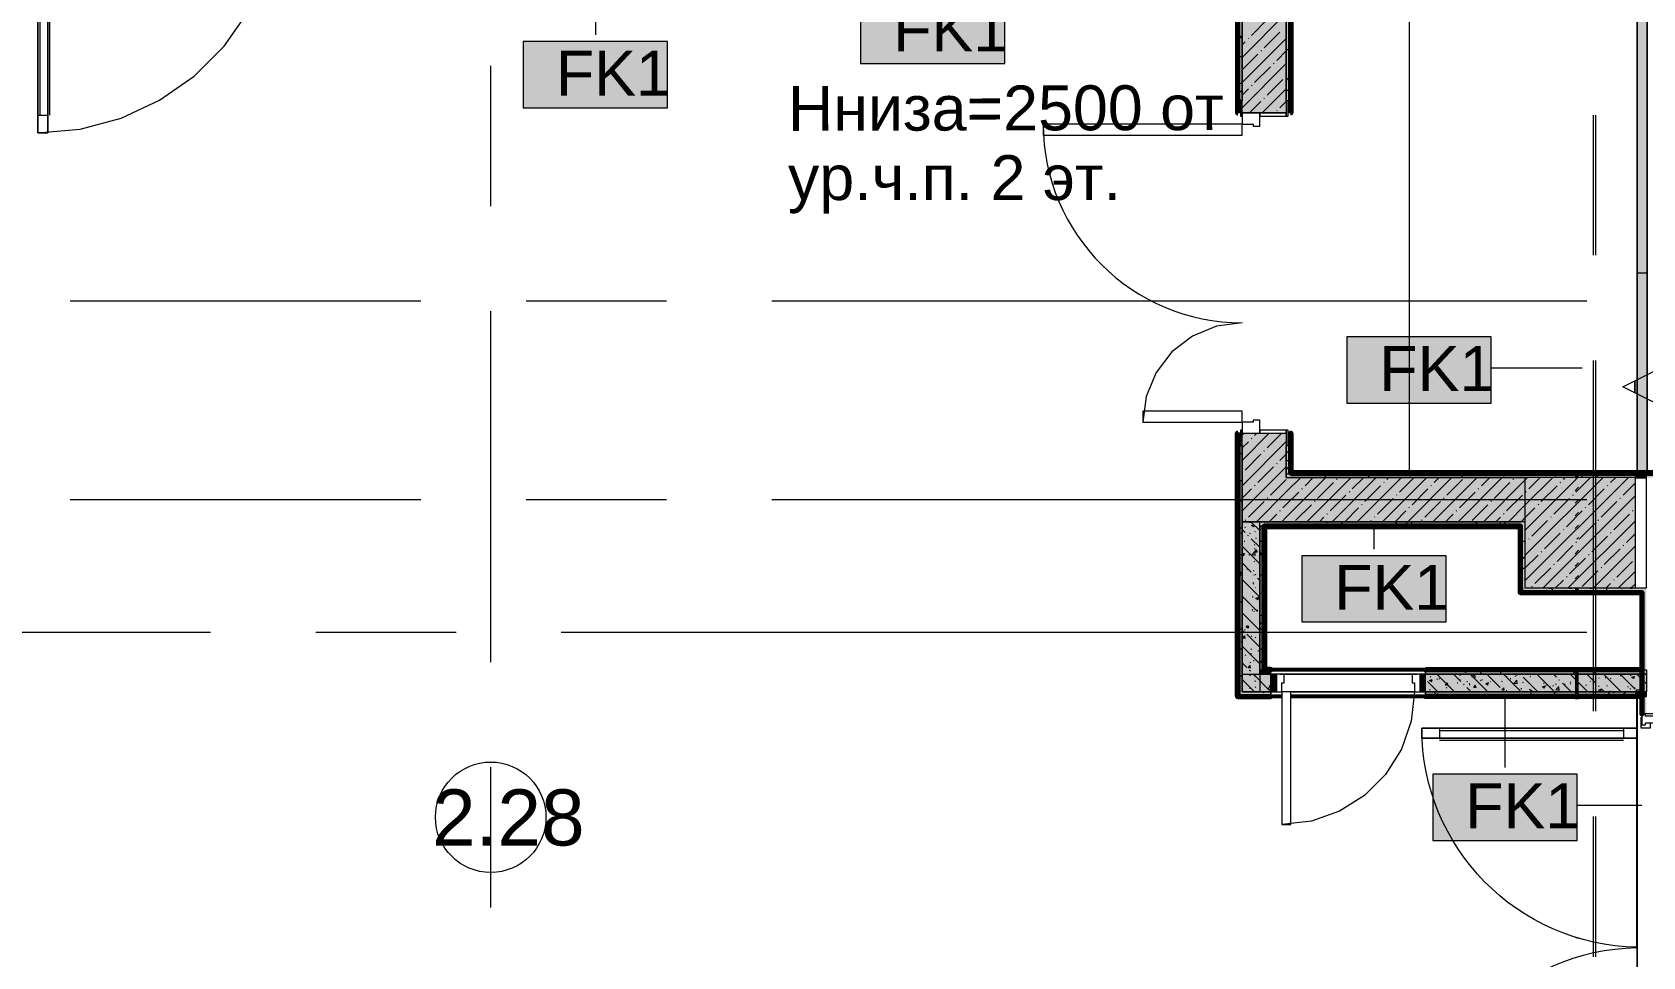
# Model space of a CAD drawing. Header units: millimetres. Extents: x -3817 to 677485, y -22715 to 103890.
# Drawn here: x 358527 to 365816, y 10950 to 15135 of the extents above; entities that cross this region are included whole.
import ezdxf

# ---------------------------------------------------------------- set-up
doc = ezdxf.new("R2010")
doc.units = ezdxf.units.MM
doc.layers.add('PDF _Геометрия', color=7, linetype='Continuous', true_color=0x1d1d1d)
doc.layers.add('PDF _Сплошная заливка', color=7, linetype='Continuous', true_color=0xffffff)
doc.layers.add('PDF _Текст', color=7, linetype='Continuous')
doc.styles.add('PDF GOST-Common', font='arial.ttf')

msp = doc.modelspace()

# ---------------------------------------------------------------- hatches: boundary and pattern name
at = {"layer": 'PDF _Сплошная заливка', "transparency": 33554559}
h = msp.add_hatch(color=256, dxfattribs=at)
h.paths.add_polyline_path([(363982.9, 12149), (364002.9, 12149), (364002.9, 13264), (363994.9, 13264), (363994.9, 13319), (363982.9, 13319), (363982.9, 12575.9)], flags=0)
h.paths.add_polyline_path([(363994.9, 14769), (363994.9, 14824), (364002.9, 14824), (364002.9, 17119), (363982.9, 17119), (363982.9, 14769)], flags=0)
h = msp.add_hatch(color=256, dxfattribs=at)
h.paths.add_polyline_path([(364202.9, 12919), (364202.9, 13319), (364002.9, 13319), (364002.9, 12919)], flags=0)
h.paths.add_polyline_path([(364202.9, 14769), (364202.9, 16919), (364002.9, 16919), (364002.9, 14769), (364082.9, 14769)], flags=0)
h = msp.add_hatch(color=256, dxfattribs=at)
h.paths.add_polyline_path([(364222.9, 13119), (364222.9, 13319), (364210.9, 13319), (364209, 13264), (364202.9, 13264), (364202.9, 13119)], flags=0)
h.paths.add_polyline_path([(364222.9, 14769), (364222.9, 16919), (364202.9, 16919), (364202.9, 14824), (364210.9, 14824), (364210.9, 14769)], flags=0)
h = msp.add_hatch(color=256, dxfattribs=at)
h.paths.add_polyline_path([(365782.9, 13119), (365782.9, 13139), (364222.9, 13139), (364222.9, 13119), (365282.9, 13119)], flags=0)
h.paths.add_polyline_path([(365832.9, 13119), (366052.9, 13119), (366052.9, 13139), (365832.9, 13139), (365832.9, 13133.3)], flags=0)
for points in [[(365282.9, 12919), (365282.9, 13119), (364202.9, 13119), (364202.9, 12919), (365262.9, 12919)], [(365509.8, 12619), (365525.5, 12619), (365525.5, 13119), (365509.8, 13119), (365509.8, 12800.4)], [(364002.9, 12149), (364082.9, 12149), (364082.9, 12919), (364002.9, 12919), (364002.9, 12575.9)], [(365050.6, 12899), (365262.9, 12899), (365262.9, 12919), (364082.9, 12919), (364082.9, 12899)], [(365282.9, 12619), (365282.9, 12919), (365262.9, 12919), (365262.9, 12619), (365272.9, 12619)], [(365832.9, 12599), (365832.9, 12619), (365272.9, 12619), (365272.9, 12599), (365812.9, 12599)], [(365509.8, 12149), (365525.5, 12149), (365525.5, 12229), (365509.8, 12229), (365509.8, 12206.9)], [(365509.8, 12129), (365525.5, 12129), (365525.5, 12149), (365509.8, 12149), (365509.8, 12143.5)]]:
    msp.add_hatch(color=256, dxfattribs=at).paths.add_polyline_path(points)
h = msp.add_hatch(color=256, dxfattribs=at)
h.paths.add_polyline_path([(365812.9, 9839), (365832.9, 9839), (365832.9, 9919), (365812.9, 9919), (365812.9, 9840)], flags=0)
h.paths.add_polyline_path([(365812.9, 12049), (365832.9, 12049), (365832.9, 12128), (365812.9, 12128), (365812.9, 12105.1)], flags=0)
h.paths.add_polyline_path([(365832.9, 12149), (365832.9, 12599), (365812.9, 12599), (365812.9, 12149)], flags=0)
h = msp.add_hatch(color=256, dxfattribs=at)
h.paths.add_polyline_path([(365050.6, 12149), (365832.9, 12149), (365832.9, 12229), (364832.9, 12229), (364832.9, 12149)], flags=0)
h.paths.add_polyline_path([(364002.9, 12149), (364132.9, 12149), (364132.9, 12229), (364002.9, 12229)], flags=0)
h = msp.add_hatch(color=256, dxfattribs=at)
h.paths.add_polyline_path([(365050.6, 12129), (365782.9, 12129), (365782.9, 12149), (364832.9, 12149), (364832.9, 12129)], flags=0)
h.paths.add_polyline_path([(364132.9, 12129), (364132.9, 12149), (363982.9, 12149), (363982.9, 12129)], flags=0)

# ---------------------------------------------------------------- linework, layer by layer
at = {"layer": 'PDF _Геометрия', "color": 7, "lineweight": 9}
for points in [[(366025.5, 1639), (366025.5, 13378.9), (365725.5, 13528.9), (366325.5, 13828.9), (366025.5, 13978.9), (366025.5, 25718.7)], [(364222.9, 16919), (364202.9, 16919), (364202.9, 14824), (364202.9, 16919)], [(361076.5, 15678.5), (361076.5, 15122.7)], [(364760.9, 13139.5), (364760.9, 15550.6)], [(365835.4, 14044), (365835.4, 15498), (365835.4, 14044), (365790.4, 14044), (365790.4, 15498), (365790.4, 14044)], [(365835.4, 13140), (365835.4, 15498), (365835.4, 13140), (365790.4, 13140), (365790.4, 15498), (365790.4, 13140)], [(365542.4, 13613.6), (365129.9, 13613.6)], [(364202.9, 13119), (364202.9, 13264), (364202.9, 13119), (364222.9, 13119)], [(365782.9, 13119), (365282.9, 13119), (365282.9, 12619), (365782.9, 12619), (365782.9, 13119)], [(365525.5, 13119), (365509.8, 13119)], [(364082.9, 12899), (364082.9, 12919)], [(365282.9, 12919), (365262.9, 12919), (364202.9, 12919), (365262.9, 12919)], [(364599.1, 12898.5), (364599.1, 12795.2)], [(365509.8, 12619), (365525.5, 12619)], [(365811.9, 12599), (365272.9, 12599)], [(363982.9, 12129), (364132.9, 12129)], [(364832.9, 12129), (365782.9, 12129)], [(365191.8, 12128.5), (365191.8, 11806.1)], [(365509.8, 12129), (365525.5, 12129)], [(365790.4, 12128), (365790.4, 9840)], [(365812.4, 11634.1), (365518.4, 11634.1)]]:
    msp.add_lwpolyline(points, dxfattribs=at)
at = {"layer": 'PDF _Геометрия', "color": 231, "lineweight": 70, "true_color": 0xff80c0}
for points in [[(363982.9, 14769), (363982.9, 17139), (363981.9, 17139), (363981.9, 14769)], [(364222.9, 14769), (364222.9, 16899), (364223.9, 16899), (364223.9, 14769)], [(363982.9, 13319), (363982.9, 12129), (363981.9, 12129), (363981.9, 13319)], [(364832.9, 12250), (365812.9, 12250), (365812.9, 12249), (364832.9, 12249)]]:
    msp.add_lwpolyline(points, close=True, dxfattribs=at)
at = {"layer": 'PDF _Геометрия', "color": 9, "lineweight": 9, "true_color": 0xc0c0c0}
for points in [[(363994.9, 14769), (363982.9, 14769), (363982.9, 17119), (363982.9, 17139), (365562.9, 17139)], [(365562.9, 16919), (365562.9, 16899), (364202.9, 16899), (364202.9, 16919), (365562.9, 16919), (364222.9, 16919), (364222.9, 14769), (364210.9, 14769)], [(364002.9, 14769), (364202.9, 14769)], [(363994.9, 13319), (363982.9, 13319), (363982.9, 12149), (363982.9, 12129)], [(364002.9, 13319), (364202.9, 13319)], [(364210.9, 13319), (364222.9, 13319), (364222.9, 13139), (366052.9, 13139), (366072.9, 13139)], [(365509.8, 13139), (365525.5, 13139)], [(365792.9, 13139), (365812.9, 13139)], [(365782.9, 13119), (365282.9, 13119), (365282.9, 12919), (365282.9, 12619), (365832.9, 12619), (365832.9, 13119)], [(365525.5, 13119), (365509.8, 13119)], [(365272.9, 12599), (365272.9, 12619), (365262.9, 12619), (365262.9, 12899), (364082.9, 12899), (364082.9, 12149), (364002.9, 12149), (364002.9, 12229), (364082.9, 12229), (364082.9, 12898), (364102.9, 12898), (364102.9, 12229), (364082.9, 12229), (364082.9, 12249), (364132.9, 12249), (364832.9, 12249), (365832.9, 12249), (365832.9, 12229), (365832.9, 12149), (365811.9, 12149)], [(365509.8, 12619), (365525.5, 12619)], [(365509.8, 12599), (365525.5, 12599)], [(365812.9, 12599), (365812.9, 12149)], [(364132.9, 12149), (364132.9, 12229), (364132.9, 12249)], [(364832.9, 12229), (364832.9, 12249), (364832.9, 12229)], [(365509.8, 12249), (365525.5, 12249)], [(364832.9, 12149), (364832.9, 12229)], [(364132.9, 12149), (364132.9, 12129), (364132.9, 12149)], [(364832.9, 12129), (364832.9, 12149), (364832.9, 12129)], [(365787.4, 12149), (365787.4, 12158), (365807.4, 12158), (365807.4, 12149)], [(366052.9, 12049), (366032.9, 12049), (365832.9, 12049), (365812.9, 12049), (365812.9, 12128)]]:
    msp.add_lwpolyline(points, dxfattribs=at)
at = {"layer": 'PDF _Геометрия', "color": 7, "lineweight": 9}
for points in [[(364002.9, 16919), (364002.9, 14824)], [(362929.5, 15292.6), (362276.3, 15292.6), (362276.3, 14992.6), (362929.5, 14992.6)], [(361403.1, 15092.6), (360749.9, 15092.6), (360749.9, 14792.6), (361403.1, 14792.6)], [(365129.9, 13755.5), (364476.8, 13755.5), (364476.8, 13455.5), (365129.9, 13455.5)], [(365780.4, 13556.3), (365780.4, 13501.4)], [(364002.9, 13264), (364002.9, 12919)], [(365282.9, 13119), (364222.9, 13119)], [(364925.6, 12765.1), (364272.5, 12765.1), (364272.5, 12465.1), (364925.6, 12465.1)], [(364132.9, 12229), (364082.9, 12229)], [(365832.9, 12229), (364832.9, 12229)], [(365525.5, 12229), (365509.8, 12229)], [(364002.9, 12149), (364132.9, 12149)], [(364832.9, 12149), (365811.9, 12149)], [(365509.8, 12149), (365525.5, 12149)], [(365789.4, 12128), (365790.4, 9840)], [(365518.4, 11776), (364865.3, 11776), (364865.3, 11476), (365518.4, 11476)]]:
    msp.add_lwpolyline(points, close=True, dxfattribs=at)
at = {"layer": 'PDF _Геометрия', "color": 253, "lineweight": 9, "true_color": 0xaaaaaa}
for points in [[(358598.1, 15679), (358598.1, 14679), (358553.1, 14679), (358553.1, 15679), (358553.1, 14679), (358598.1, 14679)], [(365789.5, 11939), (364816.4, 11939), (364816.4, 11984), (365789.5, 11984), (364816.4, 11984), (364816.4, 11939)], [(365509.8, 11984), (365525.5, 11984)], [(365525.5, 11939), (365509.8, 11939)]]:
    msp.add_lwpolyline(points, close=True, dxfattribs=at)
for points in [[(358553.1, 15679), (358553.1, 14679), (358744.1, 14695.7), (358929.4, 14745.3), (359103.1, 14826.4), (359260.2, 14936.4), (359395.8, 15071.9), (359505.8, 15229), (359586.8, 15402.8), (359636.4, 15588), (359644.4, 15679)], [(358563.1, 14759), (358563.1, 15679)], [(358607.1, 14759), (358607.1, 15679)], [(360602.9, 14347.4), (360602.9, 14982.4)], [(358553.1, 14759), (358598.1, 14759)], [(365592.9, 14124.7), (365592.9, 14759.7)], [(365602.9, 14124.7), (365602.9, 14759.7)], [(358699.1, 13919), (360286.6, 13919)], [(360602.9, 12283.7), (360602.9, 13871.2)], [(360762.9, 13919), (361397.9, 13919)], [(361874.1, 13919), (363062.9, 13919), (365562.9, 13919)], [(365592.9, 12061), (365592.9, 13648.5)], [(365602.9, 12061), (365602.9, 13648.5)], [(358699.1, 13019), (360286.6, 13019)], [(360762.9, 13019), (361397.9, 13019)], [(361874.1, 13019), (363062.9, 13019), (365562.9, 13019)], [(357746.6, 12419), (359334.1, 12419)], [(359810.4, 12419), (360445.4, 12419)], [(360921.6, 12419), (363062.9, 12419), (365562.9, 12419)], [(364172.9, 12229), (364792.9, 12229), (364172.9, 12229)], [(364222.9, 12149), (364782.9, 12149), (364767.8, 12015.5), (364723.5, 11888.7), (364652, 11774.9), (364557, 11679.9), (364443.2, 11608.4), (364316.4, 11564), (364182.9, 11549)], [(364782.9, 12149), (364182.9, 12149)], [(364896.4, 11984), (364896.4, 11939)], [(364896.4, 11974), (365728.9, 11974)], [(365509.8, 11984), (365525.5, 11984)], [(365509.8, 11974), (365525.5, 11974)], [(365728.9, 11984), (365728.9, 11939)], [(364896.4, 11930), (365728.9, 11930)], [(365509.8, 11930), (365525.5, 11930)], [(360602.9, 11172.4), (360602.9, 11807.4)], [(365592.9, 10949.7), (365592.9, 11584.7)], [(365602.9, 10949.7), (365602.9, 11584.7)], [(365509.8, 11037.9), (365525.5, 11033.6)]]:
    msp.add_lwpolyline(points, dxfattribs=at)
at = {"layer": 'PDF _Геометрия', "lineweight": 9}
for points in [[(364002.9, 15020.8), (364202.9, 15220.8)], [(364045.3, 15120.2), (364116.5, 15191.5)], [(364002.9, 14906.8), (364202.9, 15106.8)], [(364002.9, 15077.8), (364016.8, 15091.7)], [(364031, 15105.9), (364033.4, 15108.3)], [(364102.3, 15063.2), (364173.6, 15134.5)], [(364002.9, 14963.8), (364073.8, 15034.7)], [(364088, 15048.9), (364090.4, 15051.3)], [(364159.3, 15006.2), (364202.9, 15049.7)], [(364002.9, 14792.7), (364202.9, 14992.7)], [(364059.5, 14906.4), (364130.8, 14977.6)], [(364145.1, 14991.9), (364147.4, 14994.3)], [(364002.9, 14849.7), (364031, 14877.9)], [(364045.3, 14892.1), (364047.6, 14894.5)], [(364093.2, 14769), (364202.9, 14878.7)], [(364116.5, 14849.3), (364187.8, 14920.6)], [(364202.1, 14934.9), (364202.9, 14935.7)], [(364036.2, 14769), (364088, 14820.8)], [(364102.3, 14835.1), (364104.7, 14837.5)], [(364173.6, 14792.3), (364202.9, 14821.6)], [(364159.3, 14778.1), (364161.7, 14780.4)], [(364002.9, 13310.1), (364011.8, 13319)], [(364002.9, 13196), (364125.9, 13319)], [(364002.9, 13082), (364202.9, 13282)], [(364002.9, 13253), (364031, 13281.2)], [(364045.3, 13295.4), (364047.6, 13297.8)], [(364059.5, 13309.7), (364068.9, 13319)], [(364116.5, 13252.6), (364182.9, 13319)], [(364016.8, 13152.9), (364088, 13224.1)], [(364102.3, 13238.4), (364104.7, 13240.8)], [(364173.6, 13195.6), (364202.9, 13224.9)], [(364002.9, 12967.9), (364202.9, 13167.9)], [(364002.9, 13139), (364004.9, 13141)], [(364073.8, 13095.8), (364145.1, 13167.1)], [(364159.3, 13181.4), (364161.7, 13183.7)], [(364002.9, 13024.9), (364045.3, 13067.3)], [(364059.5, 13081.6), (364061.9, 13083.9)], [(364068, 12919), (364202.9, 13053.9), (364268, 13119)], [(364130.8, 13038.8), (364202.1, 13110.1)], [(364182.1, 12919), (364202.9, 12939.8), (364382.1, 13119)], [(364187.8, 12981.8), (364202.9, 12996.8), (364259.1, 13053.1)], [(364273.4, 13067.3), (364275.7, 13069.7)], [(364287.6, 13081.6), (364325, 13119)], [(364296.1, 12919), (364496.1, 13119)], [(364344.6, 13024.5), (364415.9, 13095.8)], [(364410.2, 12919), (364610.2, 13119)], [(364430.2, 13110.1), (364432.6, 13112.5)], [(364487.2, 13053.1), (364489.6, 13055.4)], [(364501.5, 13067.3), (364553.1, 13119)], [(364524.2, 12919), (364724.2, 13119)], [(364558.5, 13010.3), (364629.8, 13081.6)], [(364638.3, 12919), (364838.3, 13119)], [(364644, 13095.8), (364646.4, 13098.2)], [(364658.3, 13110.1), (364667.2, 13119)], [(364715.3, 13053.1), (364781.2, 13119)], [(364752.3, 12919), (364952.3, 13119)], [(364772.3, 12996), (364843.6, 13067.3)], [(364857.9, 13081.6), (364860.2, 13083.9)], [(364866.4, 12919), (365066.4, 13119)], [(364872.1, 13095.8), (364895.3, 13119)], [(364929.1, 13038.8), (365000.4, 13110.1)], [(364980.4, 12919), (365180.4, 13119)], [(364986.2, 12981.8), (365057.5, 13053.1)], [(365071.7, 13067.3), (365074.1, 13069.7)], [(365086, 13081.6), (365123.4, 13119)], [(365094.5, 12919), (365282.9, 13107.4), (365294.5, 13119)], [(365143, 13024.5), (365214.3, 13095.8)], [(365208.5, 12919), (365282.9, 12993.4), (365408.5, 13119)], [(365228.5, 13110.1), (365230.9, 13112.5)], [(365282.9, 12879.3), (365522.6, 13119)], [(365282.9, 12765.3), (365636.6, 13119)], [(365282.9, 12651.2), (365750.7, 13119)], [(365285.5, 13053.1), (365287.9, 13055.4)], [(365299.8, 13067.3), (365351.5, 13119)], [(365356.8, 13010.3), (365428.1, 13081.6)], [(365442.4, 13095.8), (365444.7, 13098.2)], [(365456.6, 13110.1), (365465.5, 13119)], [(365509.8, 13116.3), (365512.6, 13119)], [(365509.8, 13059.3), (365525.5, 13075)], [(365513.6, 13053.1), (365579.6, 13119)], [(365570.7, 12996), (365642, 13067.3)], [(365656.2, 13081.6), (365658.6, 13083.9)], [(365670.5, 13095.8), (365693.6, 13119)], [(365727.5, 13038.8), (365782.9, 13094.2)], [(364031, 12939), (364102.3, 13010.3)], [(364116.5, 13024.5), (364118.9, 13026.9)], [(364244.8, 12924.8), (364316.1, 12996)], [(364330.4, 13010.3), (364332.8, 13012.7)], [(364401.7, 12967.5), (364472.9, 13038.8)], [(364467.2, 12919), (364530, 12981.8)], [(364544.2, 12996), (364546.6, 12998.4)], [(364615.5, 12953.3), (364686.8, 13024.5)], [(364701, 13038.8), (364703.4, 13041.2)], [(364758.1, 12981.8), (364760.4, 12984.2)], [(364829.4, 12939), (364900.6, 13010.3)], [(364914.9, 13024.5), (364917.3, 13026.9)], [(365043.2, 12924.8), (365114.5, 12996)], [(365128.7, 13010.3), (365131.1, 13012.7)], [(365200, 12967.5), (365271.3, 13038.8)], [(365265.5, 12919), (365282.9, 12936.4), (365328.3, 12981.8)], [(365342.6, 12996), (365344.9, 12998.4)], [(365364.7, 12619), (365782.9, 13037.2)], [(365413.9, 12953.3), (365485.1, 13024.5)], [(365499.4, 13038.8), (365501.8, 13041.2)], [(365509.8, 13002.2), (365525.5, 13017.9)], [(365556.4, 12981.8), (365558.8, 12984.2)], [(365627.7, 12939), (365699, 13010.3)], [(365713.2, 13024.5), (365715.6, 13026.9)], [(364016.8, 12924.8), (364019.1, 12927.1)], [(364125, 12919), (364159.3, 12953.3)], [(364173.6, 12967.5), (364175.9, 12969.9)], [(364353.1, 12919), (364373.2, 12939)], [(364387.4, 12953.3), (364389.8, 12955.6)], [(364581.2, 12919), (364587, 12924.8)], [(364601.3, 12939), (364603.6, 12941.4)], [(364695.3, 12919), (364743.8, 12967.5)], [(364815.1, 12924.8), (364817.5, 12927.1)], [(364923.4, 12919), (364957.7, 12953.3)], [(364971.9, 12967.5), (364974.3, 12969.9)], [(365151.5, 12919), (365171.5, 12939)], [(365185.8, 12953.3), (365188.1, 12955.6)], [(365314.1, 12853.5), (365385.3, 12924.8)], [(365399.6, 12939), (365402, 12941.4)], [(365470.9, 12896.2), (365542.2, 12967.5)], [(365478.8, 12619), (365782.9, 12923.1)], [(365509.8, 12945.2), (365525.5, 12960.9)], [(365509.8, 12888.2), (365525.5, 12903.9)], [(365527.9, 12839.2), (365599.2, 12910.5)], [(365613.4, 12924.8), (365615.8, 12927.1)], [(365684.7, 12882), (365756, 12953.3)], [(365770.3, 12967.5), (365772.6, 12969.9)], [(365299.8, 12839.2), (365302.2, 12841.6)], [(365371.1, 12796.5), (365442.4, 12867.7)], [(365456.6, 12882), (365459, 12884.4)], [(365517.9, 12839.2), (365525.5, 12846.9)], [(365584.9, 12782.2), (365656.2, 12853.5)], [(365670.5, 12867.7), (365672.8, 12870.1)], [(365741.7, 12825), (365782.9, 12866.1)], [(365282.9, 12822.3), (365285.5, 12825)], [(365282.9, 12708.3), (365342.6, 12767.9)], [(365356.8, 12782.2), (365359.2, 12784.6)], [(365428.1, 12739.4), (365499.4, 12810.7)], [(365509.8, 12774.1), (365525.5, 12789.8)], [(365513.6, 12825), (365516, 12827.3)], [(365570.7, 12767.9), (365573, 12770.3)], [(365592.8, 12619), (365782.9, 12809.1)], [(365642, 12725.2), (365713.2, 12796.5)], [(365727.5, 12810.7), (365729.9, 12813.1)], [(365328.3, 12639.6), (365399.6, 12710.9)], [(365413.9, 12725.2), (365416.2, 12727.5)], [(365485.1, 12682.4), (365556.4, 12753.7)], [(365509.8, 12717.1), (365525.5, 12732.8)], [(365542.2, 12625.4), (365613.4, 12696.7)], [(365627.7, 12710.9), (365630.1, 12713.3)], [(365699, 12668.1), (365770.3, 12739.4)], [(365706.9, 12619), (365782.9, 12695)], [(365314.1, 12625.4), (365316.4, 12627.7)], [(365421.7, 12619), (365456.6, 12653.9)], [(365470.9, 12668.1), (365473.2, 12670.5)], [(365509.8, 12660.1), (365525.5, 12675.8)], [(365649.8, 12619), (365670.5, 12639.6)], [(365684.7, 12653.9), (365687.1, 12656.3)], [(365763.9, 12619), (365782.9, 12638)]]:
    msp.add_lwpolyline(points, dxfattribs=at)
at = {"layer": 'PDF _Геометрия', "color": 253, "lineweight": 9, "true_color": 0x9b9b9b}
for points in [[(363990.8, 15116.8), (364000.9, 15116.8)], [(364001.1, 15117.1), (363996.1, 15108.4)], [(364220.4, 15131.3), (364215.4, 15122.5)], [(363990.8, 15025.4), (364000.9, 15025.4)], [(364204.2, 15055.9), (364214.2, 15055.9)], [(363986.6, 14962.9), (363982.9, 14969.3)], [(363988.8, 14913), (363983.8, 14904.3)], [(363990.8, 14903.5), (364000.9, 14903.5)], [(364000, 14871.4), (363995, 14862.7)], [(364208.2, 14927.2), (364203.1, 14918.4)], [(364204.2, 14873), (364214.2, 14873)], [(364221.2, 14922.3), (364216.2, 14931)], [(363994.8, 14826.8), (363989.7, 14835.5)], [(364215.2, 14817.5), (364210.9, 14809.9)], [(364210.9, 14812), (364214.2, 14812)], [(364222.9, 14858.4), (364220.2, 14863)], [(363990.8, 14781.6), (363994.9, 14781.6)], [(363983.1, 13201.1), (363982.9, 13201.4)], [(363990.8, 13227.1), (364000.9, 13227.1)], [(364204.2, 13196.6), (364214.2, 13196.6)], [(364213.6, 13228.6), (364208.6, 13237.3)], [(363992.3, 13151.2), (363987.3, 13142.5)], [(364206.5, 13119), (364202.9, 13125.2)], [(364204.2, 13135.6), (364214.2, 13135.6)], [(364211.7, 13165.4), (364206.6, 13156.7)], [(364217.7, 13160.5), (364212.7, 13169.2)], [(364295.6, 13135.6), (364305.7, 13135.6)], [(364301, 13138.2), (364300.5, 13139)], [(364372.4, 13139), (364369.1, 13133.3)], [(364382.4, 13119), (364379.2, 13124.6)], [(364478.5, 13135.6), (364488.6, 13135.6)], [(364569.9, 13135.6), (364580, 13135.6)], [(364578.2, 13129.7), (364573.2, 13121)], [(364618.8, 13139), (364614.8, 13132.2)], [(364630.9, 13135.6), (364641, 13135.6)], [(364687.9, 13136.8), (364682.9, 13128.1)], [(364724.4, 13136.3), (364722.8, 13139)], [(364766, 13125.2), (364761, 13133.9)], [(364783.3, 13135.6), (364793.3, 13135.6)], [(364874.7, 13135.6), (364884.8, 13135.6)], [(364933.6, 13135.7), (364928.6, 13127)], [(364966.2, 13135.6), (364976.2, 13135.6)], [(365001.7, 13131.6), (364996.6, 13122.9)], [(365079.8, 13130.4), (365074.8, 13139)], [(365147.8, 13134.4), (365145.2, 13139)], [(365149.1, 13135.6), (365159.1, 13135.6)], [(365189.5, 13123.3), (365184.4, 13132)], [(365217.1, 13139), (365216, 13137)], [(365227.1, 13119), (365226.1, 13120.8)], [(365240.5, 13135.6), (365250.6, 13135.6)], [(365301.5, 13135.6), (365311.5, 13135.6)], [(365325.5, 13131.4), (365321.2, 13139)], [(365383.5, 13122.4), (365381.5, 13119)], [(365425.1, 13133.5), (365420.1, 13124.8)], [(365453.9, 13135.6), (365463.9, 13135.6)], [(365463.5, 13139), (365461.7, 13136)], [(365503.2, 13128.5), (365498.2, 13137.2)], [(365523.9, 13139), (365519.7, 13131.9)], [(365533.9, 13139), (365529.7, 13131.9)], [(365543.9, 13119), (365539.8, 13126)], [(365545.3, 13135.6), (365555.3, 13135.6)], [(365612.9, 13121.4), (365607.9, 13130.1)], [(365629.2, 13121.3), (365627.9, 13119)], [(365636.7, 13135.6), (365646.8, 13135.6)], [(365780.2, 13139), (365775.5, 13130.8)], [(363990.8, 13105.2), (364000.9, 13105.2)], [(364002.9, 13108.6), (363998.5, 13100.9)], [(364002.9, 13044.9), (364001.5, 13047.3)], [(363990.8, 13013.7), (364000.9, 13013.7)], [(364139.8, 12919), (364137.5, 12915)], [(364192.4, 12899.6), (364187.4, 12908.3)], [(364286.8, 12918.9), (364286.7, 12919)], [(364346.6, 12911.5), (364341.6, 12902.8)], [(364368.7, 12899), (364365.1, 12905.3)], [(364386.2, 12919), (364383.2, 12913.9)], [(364456.3, 12918.5), (364451.3, 12909.8)], [(364702, 12917.5), (364697, 12908.7)], [(364710.2, 12917), (364709.1, 12919)], [(364751.9, 12905.8), (364746.9, 12914.5)], [(364770.1, 12913.4), (364765, 12904.7)], [(364984.5, 12919), (364984.4, 12918.8)], [(365065.7, 12911), (365061, 12919)], [(365133.7, 12915.1), (365131.4, 12919)], [(365151.9, 12904.1), (365148.9, 12899)], [(365175.3, 12903.9), (365170.3, 12912.7)], [(365193.5, 12915.3), (365188.5, 12906.6)], [(365213.4, 12899), (365211.9, 12901.5)], [(365230.9, 12919), (365230.1, 12917.7)], [(363987.2, 12837.5), (363982.9, 12830.1)], [(363990.8, 12891.8), (364000.9, 12891.8)], [(364002.9, 12862), (363998.5, 12869.6)], [(364085.7, 12886.2), (364082.9, 12881.4)], [(364082.9, 12830.8), (364092.3, 12830.8)], [(364096.8, 12844.5), (364091.8, 12835.8)], [(364098, 12880.2), (364092.9, 12889)], [(364305, 12900.3), (364304.2, 12899)], [(364550.7, 12899.2), (364550.6, 12899)], [(365271, 12830.8), (365281, 12830.8)], [(363983.1, 12769.4), (363982.9, 12769.1)], [(363992.4, 12819.3), (363987.3, 12828)], [(363990.8, 12769.9), (364000.9, 12769.9)], [(363996.4, 12751.2), (363991.4, 12760)], [(364082.9, 12769.9), (364092.3, 12769.9)], [(364090.9, 12770.6), (364085.8, 12779.3)], [(364102, 12812.2), (364097, 12820.9)], [(365268.6, 12801.5), (365263.6, 12792.8)], [(365279.8, 12759.9), (365274.7, 12751.2)], [(363994.2, 12727.8), (363989.2, 12719.1)], [(364000.5, 12683.2), (363995.5, 12691.9)], [(365271, 12708.9), (365281, 12708.9)], [(363989.4, 12641.6), (363984.3, 12650.3)], [(363990.8, 12678.4), (364000.9, 12678.4)], [(364082.9, 12678.4), (364092.3, 12678.4)], [(364083.8, 12660.9), (364082.9, 12662.5)], [(365282.9, 12656.7), (365281.1, 12659.8)], [(365282.9, 12643.3), (365281.8, 12641.5)], [(365384.6, 12602.4), (365379.6, 12611.1)], [(365392.9, 12617.5), (365402.9, 12617.5)], [(365407.7, 12615.6), (365402.6, 12606.9)], [(365444.8, 12619), (365444.3, 12618.1)], [(365484.3, 12617.5), (365494.4, 12617.5)], [(365575.8, 12617.5), (365585.8, 12617.5)], [(365653.4, 12614.5), (365648.4, 12605.8)], [(365721.4, 12610.5), (365716.4, 12601.8)], [(365758.7, 12617.5), (365768.7, 12617.5)], [(363990.8, 12556.5), (364000.9, 12556.5)], [(364087.9, 12592.9), (364082.9, 12601.5)], [(365562.3, 12599.4), (365557.3, 12608.1)], [(365611.8, 12603.4), (365609.2, 12599)], [(365668.1, 12599), (365666.9, 12601.1)], [(365815.9, 12591.1), (365812.9, 12586)], [(363986.4, 12463.9), (363982.9, 12469.9)], [(363993.1, 12482.1), (363988.1, 12473.3)], [(364082.9, 12495.6), (364092.3, 12495.6)], [(364102.9, 12505.9), (364102.2, 12507.1)], [(363990.8, 12434.6), (364000.9, 12434.6)], [(364002.9, 12438), (363999.3, 12431.7)], [(364087.6, 12462.7), (364082.9, 12454.6)], [(364082.9, 12434.6), (364092.3, 12434.6)], [(363990.8, 12343.2), (364000.9, 12343.2)], [(364002.9, 12374.3), (364000.7, 12378.2)], [(364082.9, 12343.2), (364092.3, 12343.2)], [(365814.8, 12345.4), (365812.9, 12342.1)], [(364002.9, 12255.1), (364002.2, 12254)], [(364093.1, 12279.1), (364088, 12287.8)], [(365132.9, 12245.9), (365131.1, 12249)], [(365301.6, 12249), (365299, 12244.5)], [(365488.3, 12239.9), (365483.3, 12248.7)], [(365548, 12249), (365544.7, 12243.4)], [(365556.3, 12244), (365553.4, 12249)], [(365617.8, 12248), (365612.7, 12239.3)], [(365734, 12241), (365729.4, 12249)], [(363990.8, 12221.2), (364000.9, 12221.2)], [(365016.6, 12243.1), (365011.6, 12234.4)], [(365084.6, 12239), (365079.6, 12230.3)], [(365174.5, 12234.8), (365169.5, 12243.5)], [(365466.4, 12229.8), (365466, 12229)], [(365508.1, 12240.9), (365503.1, 12232.2)], [(365598, 12232.9), (365592.9, 12241.6)], [(365635.4, 12229), (365634.6, 12230.4)], [(363991.6, 12150.1), (363986.5, 12158.8)], [(364040.7, 12137.8), (364035.7, 12129.1)], [(364101.2, 12143), (364097.8, 12149)], [(364880.1, 12135.2), (364875, 12143.9)], [(364887.6, 12141.6), (364882.6, 12132.9)], [(364918.8, 12129), (364916.7, 12132.7)], [(364989.2, 12129), (364984.7, 12136.8)], [(365103.1, 12149), (365101.9, 12147)], [(365165.2, 12129), (365162.4, 12133.8)], [(365261.9, 12144.4), (365259.2, 12149)], [(365269.4, 12132.3), (365267.5, 12129)], [(365311.1, 12143.5), (365306, 12134.8)], [(365341.2, 12129), (365340.1, 12130.8)], [(365349.4, 12149), (365347.7, 12145.9)], [(365419.8, 12149), (365415.7, 12141.9)], [(365515.2, 12131.2), (365513.9, 12129)], [(365666.2, 12149), (365661.4, 12140.8)], [(365685.3, 12142.5), (365681.6, 12149)], [(365727, 12131.4), (365721.9, 12140.1)], [(365734.5, 12145.4), (365729.5, 12136.7)]]:
    msp.add_lwpolyline(points, dxfattribs=at)
at = {"layer": 'PDF _Геометрия', "color": 253, "lineweight": 13, "true_color": 0xaaaaaa}
for points in [[(364002.9, 14754), (364002.9, 14824), (363994.9, 14824), (363994.9, 14754)], [(364210.9, 14754), (364210.9, 14824), (364202.9, 14824), (364202.9, 14754)], [(364002.9, 14719), (364052.9, 14719), (364052.9, 14709), (364082.9, 14709), (364082.9, 14769), (364002.9, 14769)], [(364202.9, 14754), (364202.9, 14769), (364082.9, 14769), (364082.9, 14754)], [(363102.9, 14719), (363102.9, 14669), (364002.9, 14669), (364002.9, 14719)], [(363552.9, 13369), (364002.9, 13369), (364002.9, 13419), (363552.9, 13419)], [(364002.9, 13369), (364002.9, 13319), (364082.9, 13319), (364082.9, 13379), (364052.9, 13379), (364052.9, 13369)], [(364002.9, 13334), (363994.9, 13334), (363994.9, 13264), (364002.9, 13264)], [(364202.9, 13334), (364082.9, 13334), (364082.9, 13319), (364202.9, 13319)], [(364210.9, 13334), (364202.9, 13334), (364202.9, 13264), (364210.9, 13264)], [(364157.9, 12229), (364132.9, 12229), (364132.9, 12149), (364157.9, 12149)], [(364182.9, 12149), (364182.9, 12189), (364192.9, 12189), (364192.9, 12229), (364157.9, 12229), (364157.9, 12149)], [(364782.9, 12149), (364807.9, 12149), (364807.9, 12229), (364772.9, 12229), (364772.9, 12189), (364782.9, 12189)], [(364807.9, 12229), (364807.9, 12149), (364832.9, 12149), (364832.9, 12229)], [(364182.9, 11549), (364222.9, 11549), (364222.9, 12149), (364182.9, 12149)]]:
    msp.add_lwpolyline(points, close=True, dxfattribs=at)
at = {"layer": 'PDF _Геометрия', "color": 253, "lineweight": 9, "true_color": 0xaaaaaa}
for points in [[(363102.9, 14719, 0.414213), (364002.9, 13819), (363886.4, 13803.7), (363777.9, 13758.7), (363684.7, 13687.2), (363613.2, 13594), (363568.2, 13485.5), (363552.9, 13369)], [(365789.9, 10993.2, -0.409565), (364816.4, 11984), (365789.5, 11984)], [(365789.9, 10989.8, 0.409567), (364816.4, 9999), (365790.3, 9999)]]:
    msp.add_lwpolyline(points, format="xyb", dxfattribs=at)
at = {"layer": 'PDF _Геометрия', "color": 231, "lineweight": 70, "true_color": 0xff80c0}
for points in [[(366073.9, 12389), (366073.9, 13140), (366072.9, 13140), (364483.9, 13140), (364223.9, 13140), (364223.9, 13319), (364222.9, 13319), (364222.9, 13139), (364223.9, 13139), (364483.9, 13139), (366072.9, 13139)], [(365509.8, 13140), (365525.5, 13140)], [(365525.5, 13139), (365509.8, 13139)], [(365272.9, 12599), (365262.9, 12599), (365262.9, 12898), (365262.9, 12899), (364102.9, 12899), (364103.9, 12899), (364103.9, 12249), (364102.9, 12249), (364132.9, 12249), (364132.9, 12250), (364102.9, 12250), (364102.9, 12249), (364102.9, 12899), (364102.9, 12898), (365261.9, 12898), (365261.9, 12599), (365262.4, 12599), (365262.4, 12598), (365811.9, 12598), (365811.9, 12149)], [(365509.8, 12599), (365525.5, 12599)], [(365509.8, 12598), (365525.5, 12598)], [(365812.9, 12149), (365812.9, 12599)], [(365509.8, 12250), (365525.5, 12250)], [(365509.8, 12249), (365525.5, 12249)], [(363982.9, 12129), (363981.9, 12129), (363981.9, 12128), (364132.9, 12128), (364132.9, 12129)], [(365811.9, 12128), (365811.9, 12049), (365812.9, 12049), (365812.9, 12128), (364832.9, 12128), (364832.9, 12129)], [(365509.8, 12128), (365525.5, 12128)]]:
    msp.add_lwpolyline(points, dxfattribs=at)
at = {"layer": 'PDF _Геометрия', "color": 8, "lineweight": 9, "true_color": 0x808080}
for points in [[(365782.9, 13118), (365832.9, 13118), (365832.9, 13139), (365782.9, 13139)], [(365782.9, 12128), (365832.9, 12128), (365832.9, 12149), (365782.9, 12149)]]:
    msp.add_lwpolyline(points, close=True, dxfattribs=at)
at = {"layer": 'PDF _Геометрия', "color": 9, "lineweight": 9, "true_color": 0xc0c0c0}
msp.add_lwpolyline([(364082.9, 12919), (364002.9, 12919), (364002.9, 12149), (364002.9, 12919), (364202.9, 12919)], close=True, dxfattribs=at)
at = {"layer": 'PDF _Геометрия', "color": 252, "lineweight": 9, "true_color": 0x878787}
for points in [[(364045.6, 12914.4), (364035, 12915.3), (364038.1, 12919)], [(364082.9, 12878.8), (364042.7, 12919)], [(364045.6, 12914.3), (364044.7, 12919)], [(364053.6, 12895.5), (364044.8, 12901.5), (364057.3, 12906.3)], [(364053.7, 12895.5), (364057.3, 12906.2)], [(364016.8, 12869.5), (364002.9, 12883.4)], [(364012.4, 12830.2), (364015.7, 12830.7)], [(364014.6, 12894.5), (364017.9, 12894.9)], [(364031.8, 12854.4), (364029.3, 12857)], [(364036.5, 12867.5), (364039.3, 12865.7)], [(364082.9, 12803.4), (364044.4, 12841.9)], [(364059.1, 12900.3), (364062.5, 12900.8)], [(364061.5, 12873.7), (364064.1, 12875.7)], [(364063.4, 12846.5), (364065.9, 12844.3)], [(364079.7, 12839.1), (364082.9, 12839.5)], [(364082.9, 12727.9), (364002.9, 12807.9)], [(364002.9, 12773.1), (364014, 12777.3)], [(364002.9, 12771.6), (364010.4, 12766.6)], [(364010.4, 12766.6), (364014, 12777.3)], [(364032.9, 12769), (364036.2, 12769.4)], [(364062.3, 12766.6), (364046.5, 12769.1), (364060.3, 12783.5)], [(364057.1, 12755.3), (364059.8, 12757.3)], [(364058.5, 12797), (364061.3, 12795.2)], [(364059.3, 12814.5), (364062, 12816.5)], [(364070.2, 12780.6), (364059.6, 12781.5), (364068.2, 12791.8)], [(364062.3, 12766.6), (364060.3, 12783.5)], [(364070.3, 12780.6), (364068.2, 12791.7)], [(364044.4, 12691), (364002.9, 12732.5)], [(364023.9, 12706.1), (364026.7, 12704.3)], [(364055, 12696.1), (364057.6, 12698.1)], [(364056.1, 12740.5), (364058.5, 12738.2)], [(364082.9, 12577), (364002.9, 12657)], [(364051.7, 12643.5), (364055, 12643.9)], [(364052.8, 12636.9), (364055.5, 12638.9)], [(364059.5, 12675.9), (364057, 12678.4)], [(364061.4, 12682.2), (364064.2, 12680.4)], [(364062.9, 12621.4), (364065.4, 12619.1)], [(364082.9, 12652.5), (364072.1, 12663.3)], [(364072.1, 12512.5), (364002.9, 12581.7)], [(364004.9, 12573.4), (364008.2, 12573.8)], [(364049.4, 12579.2), (364052.7, 12579.7)], [(364050.7, 12577.7), (364053.3, 12579.8)], [(364073.3, 12566.1), (364064.4, 12572), (364076.9, 12576.8)], [(364082.9, 12564.5), (364070.1, 12566.5), (364082.9, 12579.8)], [(364073.3, 12566), (364076.9, 12576.8)], [(364002.9, 12509.1), (364006, 12509.5)], [(364082.9, 12426.2), (364002.9, 12506.2)], [(364048.5, 12518.5), (364051.1, 12520.6)], [(364048.8, 12520.9), (364051.6, 12519.1)], [(364055.6, 12515.3), (364058, 12513.1)], [(364070, 12518), (364073.3, 12518.4)], [(364016.7, 12390.6), (364006.1, 12391.5), (364014.7, 12401.7)], [(364011.7, 12422), (364009.2, 12424.5)], [(364013.4, 12430.5), (364016.2, 12428.7)], [(364016.7, 12390.5), (364014.7, 12401.7)], [(364030, 12437.1), (364021.1, 12443.1), (364033.6, 12447.9)], [(364023.2, 12447.8), (364026.5, 12448.3)], [(364082.9, 12350.8), (364024.3, 12409.4)], [(364030, 12437.1), (364033.6, 12447.9)], [(364044.2, 12400.1), (364046.8, 12402.2)], [(364046.3, 12459.3), (364049, 12461.4)], [(364062.4, 12396.3), (364064.8, 12394)], [(364082.9, 12275.3), (364002.9, 12355.3)], [(364041.9, 12322.4), (364045.3, 12322.8)], [(364042, 12341), (364044.7, 12343)], [(364073.7, 12335.6), (364076.5, 12333.8)], [(364024.3, 12258.5), (364002.9, 12279.9)], [(364016.3, 12315.7), (364019.1, 12313.9)], [(364041.4, 12256.8), (364030.8, 12257.7), (364039.3, 12268)], [(364039.4, 12243.4), (364036.9, 12245.9)], [(364038.3, 12245.2), (364041.2, 12243.4)], [(364041.4, 12256.8), (364039.4, 12267.9)], [(364039.7, 12258.1), (364043, 12258.5)], [(364039.8, 12281.8), (364042.5, 12283.8)], [(364055, 12290.2), (364057.5, 12287.9)], [(364082.9, 12199.9), (364052, 12230.9)], [(364127.4, 12155.4), (364053.8, 12229)], [(364132.9, 12158.8), (364117.2, 12161.2), (364131, 12175.6)], [(364126.8, 12175.9), (364129.5, 12178)], [(364132.9, 12225.3), (364129.2, 12229)], [(364132.9, 12159.8), (364131.1, 12175.6)], [(364888.1, 12149), (364841.5, 12195.6)], [(364859.4, 12193.9), (364850.6, 12199.9), (364863, 12204.6)], [(364853.7, 12215.9), (364856.3, 12217.9)], [(364859.4, 12193.9), (364863, 12204.6)], [(364863.2, 12174.6), (364866.6, 12175.1)], [(364963.5, 12149), (364883.5, 12229)], [(364884, 12207.4), (364886.5, 12205.1)], [(364892.6, 12209.1), (364895.4, 12207.3)], [(364934.1, 12178.7), (364923.5, 12179.6), (364932, 12189.9)], [(364934.1, 12178.7), (364932.1, 12189.8)], [(364945, 12228.4), (364945.7, 12229)], [(364992.4, 12195.6), (364959, 12229)], [(364975.5, 12189.4), (364978.9, 12189.8)], [(364987.5, 12205.1), (364990.3, 12203.3)], [(364987.7, 12225.2), (364990.2, 12222.9)], [(365007.5, 12180.6), (365004.9, 12183.1)], [(365020, 12195.3), (365023.4, 12195.7)], [(365030.3, 12186.2), (365032.8, 12183.9)], [(365032.6, 12180.6), (365035.3, 12182.7)], [(365114.4, 12149), (365034.4, 12229)], [(365058.2, 12214.2), (365042.4, 12216.7), (365054.2, 12229)], [(365061.6, 12167.6), (365051, 12168.5), (365059.6, 12178.7)], [(365058.2, 12214.2), (365056.5, 12229)], [(365061.6, 12167.5), (365059.6, 12178.7)], [(365082.4, 12201.1), (365085.2, 12199.3)], [(365087.4, 12204.1), (365090.7, 12204.6)], [(365114.9, 12179.7), (365106.1, 12185.6), (365118.6, 12190.4)], [(365170.9, 12168), (365109.9, 12229)], [(365115, 12179.6), (365118.6, 12190.4)], [(365125, 12193.9), (365127.6, 12196)], [(365134, 12204), (365136.5, 12201.7)], [(365177.3, 12197.1), (365180.1, 12195.3)], [(365265.3, 12149), (365185.3, 12229)], [(365199.7, 12218.9), (365203, 12219.4)], [(365216.3, 12206.5), (365218.9, 12208.5)], [(365248, 12184.8), (365232.2, 12187.2), (365246, 12201.7)], [(365237.7, 12221.8), (365240.2, 12219.5)], [(365244.2, 12224.8), (365247.5, 12225.2)], [(365248, 12184.8), (365246, 12201.7)], [(365261.4, 12228.3), (365260.7, 12229)], [(365272.2, 12193.1), (365275, 12191.3)], [(365340.7, 12149), (365274, 12215.8)], [(365306.1, 12217.8), (365308.7, 12219.9)], [(365416.1, 12149), (365336.1, 12229)], [(365370.5, 12165.4), (365361.6, 12171.4), (365374.1, 12176.2)], [(365367.1, 12189.1), (365370, 12187.3)], [(365370.5, 12165.4), (365374.1, 12176.1)], [(365377, 12178.3), (365380.4, 12178.7)], [(365396.2, 12172), (365398.9, 12174)], [(365409.3, 12177.3), (365411.8, 12175.1)], [(365424.9, 12215.8), (365411.6, 12229)], [(365421.5, 12184.2), (365424.9, 12184.6)], [(365439.9, 12200.7), (365437.4, 12203.2)], [(365491.6, 12149), (365452.5, 12188.1)], [(365462, 12185.1), (365464.9, 12183.3)], [(365567, 12149), (365487, 12229)], [(365487.5, 12184.5), (365490.2, 12186.5)], [(365488.9, 12193), (365492.2, 12193.5)], [(365509.8, 12222.8), (365509.9, 12222.8)], [(365525.5, 12180.5), (365509.8, 12196.2)], [(365509.9, 12222.7), (365512, 12229)], [(365519.9, 12222.8), (365511, 12228.7), (365511.7, 12229)], [(365513, 12195.1), (365515.5, 12192.9)], [(365519.9, 12222.7), (365522, 12229)], [(365557, 12181.1), (365559.8, 12179.3)], [(365603.4, 12188.1), (365562.5, 12229)], [(365577.3, 12195.9), (365580, 12197.9)], [(365601.2, 12207.8), (365604.5, 12208.2)], [(365618.5, 12173), (365616, 12175.5)], [(365616.7, 12212.9), (365619.1, 12210.7)], [(365717.9, 12149), (365637.9, 12229)], [(365645.7, 12213.7), (365649, 12214.1)], [(365651.9, 12177.1), (365654.7, 12175.3)], [(365669.7, 12209.2), (365672.4, 12211.3)], [(365713, 12222.5), (365716.4, 12223)], [(365781.9, 12160.4), (365713.4, 12229)], [(365722.3, 12229), (365722.8, 12228.5)], [(365746.8, 12173.1), (365749.6, 12171.3)], [(365761, 12221.7), (365763.6, 12223.8)], [(365775.4, 12208.5), (365766.5, 12214.5), (365779, 12219.3)], [(365775.4, 12208.5), (365779, 12219.2)], [(365832.9, 12184.9), (365788.7, 12229)], [(364098.6, 12150.4), (364100.8, 12149)], [(364851.5, 12156.7), (364854.2, 12158.8)], [(364926.6, 12168.4), (364929.1, 12166.1)], [(364942.8, 12169.2), (364945.5, 12171.3)], [(365039, 12149), (365020, 12168)], [(365154.5, 12149), (365156.2, 12149.2)], [(365189.2, 12156.4), (365178.5, 12157.3), (365187.1, 12167.5)], [(365186, 12152.9), (365183.5, 12155.4)], [(365189.2, 12156.4), (365187.1, 12167.5)], [(365197.4, 12154.6), (365200.7, 12155.1)], [(365216.3, 12149), (365216.8, 12149.3)], [(365264.7, 12163.5), (365268.1, 12164)], [(365303.9, 12158.7), (365306.6, 12160.7)], [(365305.6, 12159.5), (365308.1, 12157.3)], [(365308.4, 12149), (365314.6, 12156.4)], [(365316, 12149), (365314.6, 12156.4)], [(365437.7, 12155.4), (365421.9, 12157.8), (365435.8, 12172.3)], [(365437.7, 12155.3), (365435.8, 12172.2)], [(365626, 12151.2), (365617.1, 12157.1), (365629.6, 12161.9)], [(365626, 12151.1), (365629.6, 12161.9)], [(365642.5, 12149), (365631, 12160.4)], [(365666.3, 12152.4), (365669.6, 12152.8)], [(365667.5, 12150), (365670.2, 12152.1)], [(365758.8, 12162.5), (365761.5, 12164.6)], [(365778.5, 12167.2), (365781.9, 12167.6)]]:
    msp.add_lwpolyline(points, dxfattribs=at)
at = {"layer": 'PDF _Геометрия', "color": 231, "lineweight": 9, "true_color": 0xff80c0}
for points in [[(365812.9, 12599), (365811.9, 12599), (365272.9, 12599)], [(364132.9, 12129), (363982.9, 12129)], [(365782.9, 12129), (364832.9, 12129)], [(365525.5, 12129), (365509.8, 12129)]]:
    msp.add_lwpolyline(points, dxfattribs=at)
at = {"layer": 'PDF _Геометрия', "color": 231, "lineweight": 53, "true_color": 0xff80c0}
for points in [[(364132.9, 12250), (364832.9, 12250)], [(364832.9, 12249), (364132.9, 12249)], [(364182.9, 12128), (364132.9, 12128)], [(364832.9, 12128), (364222.9, 12128)]]:
    msp.add_lwpolyline(points, dxfattribs=at)
at = {"layer": 'PDF _Геометрия', "color": 252, "lineweight": 9, "true_color": 0x878787}
for points in [[(364002.9, 12204.4), (364058.3, 12149)], [(364040.3, 12224.6), (364037.7, 12222.6)], [(364063.6, 12197.3), (364060.2, 12196.8)], [(364006.5, 12152.6), (364003.7, 12154.4)], [(364038.2, 12165.4), (364035.5, 12163.4)], [(364064.3, 12168.8), (364061.8, 12171.1)]]:
    msp.add_lwpolyline(points, close=True, dxfattribs=at)
at = {"layer": 'PDF _Геометрия', "color": 7, "lineweight": 35}
msp.add_lwpolyline([(365812.7, 12149), (365812.9, 12149), (365811.9, 12149)], close=True, dxfattribs=at)
at = {"layer": 'PDF _Геометрия', "color": 253, "lineweight": 13, "true_color": 0xaaaaaa}
msp.add_lwpolyline([(365848.9, 12009), (365848.9, 11984), (365808.9, 11984), (365808.9, 12034), (365811.9, 12034)], dxfattribs=at)
at = {"layer": 'PDF _Геометрия', "color": 7, "lineweight": 20}
msp.add_lwpolyline([(365828.9, 11999), (365828.9, 12009), (365868.9, 12009), (365868.9, 11999), (365968.9, 11999), (365968.9, 12049), (365868.9, 12049), (365868.9, 12039), (365828.9, 12039), (365828.9, 12049), (365811.9, 12049), (365811.9, 11999)], close=True, dxfattribs=at)
at = {"layer": 'PDF _Геометрия', "color": 7, "lineweight": 9}
msp.add_circle((360602.4, 11581.2), 250, dxfattribs=at)
msp.add_circle((360602.4, 11581.2), 250, dxfattribs=at)
at = {"layer": 'PDF _Сплошная заливка', "color": 254, "lineweight": 35, "true_color": 0xffb9dc, "transparency": 33554559}
for points in [[(363981.9, 14769), (363982.9, 14769), (363981.9, 16342.1)], [(364222.9, 13139), (364223.9, 13140), (364222.9, 13319)], [(364483.9, 13139), (364483.9, 13140), (364223.9, 13139)], [(365525.5, 13139), (365525.5, 13140), (365509.8, 13139)], [(363981.9, 12129), (363982.9, 12129), (363981.9, 12575.9)], [(364102.9, 12249), (364103.9, 12249), (364102.9, 12575.9)], [(365811.9, 12598), (365811.9, 12599), (365262.4, 12598)], [(364832.9, 12249), (364832.9, 12250), (364132.9, 12249)], [(365525.5, 12249), (365525.5, 12250), (365509.8, 12249)], [(364832.9, 12128), (364832.9, 12129), (364783.9, 12128)]]:
    msp.add_solid(points, dxfattribs=at)
at = {"layer": 'PDF _Сплошная заливка', "color": 5, "lineweight": 35, "transparency": 33554559}
for points in [[(365835.4, 14044), (365835.4, 15498), (365790.4, 14044), (365790.4, 15498)], [(365835.4, 13140), (365835.4, 15498), (365790.4, 13140), (365790.4, 15498)], [(365825.4, 13478.9), (365825.4, 13578.8), (365780.4, 13501.4), (365780.4, 13556.3)]]:
    msp.add_solid(points, dxfattribs=at)
at = {"layer": 'PDF _Сплошная заливка', "lineweight": 9, "transparency": 33554559}
for points in [[(362929.5, 15292.6), (362276.3, 15292.6), (362929.5, 14992.6), (362276.3, 14992.6)], [(361403.1, 15092.6), (360749.9, 15092.6), (361403.1, 14792.6), (360749.9, 14792.6)], [(365129.9, 13755.5), (364476.8, 13755.5), (365129.9, 13455.5), (364476.8, 13455.5)], [(364925.6, 12765.1), (364272.5, 12765.1), (364925.6, 12465.1), (364272.5, 12465.1)], [(365518.4, 11776), (364865.3, 11776), (365518.4, 11476), (364865.3, 11476)]]:
    msp.add_solid(points, dxfattribs=at)
at = {"layer": 'PDF _Сплошная заливка', "lineweight": 35, "transparency": 33554559}
for points in [[(365525.5, 13119), (365525.5, 13139), (365509.8, 13119), (365509.8, 13139)], [(365282.9, 12619), (365782.9, 12619), (365282.9, 13119), (365782.9, 13119)], [(364102.9, 12229), (364102.9, 12898), (364082.9, 12229), (364082.9, 12898)], [(365509.8, 12599), (365525.5, 12599), (365509.8, 12619), (365525.5, 12619)], [(364132.9, 12229), (364132.9, 12249), (364082.9, 12229), (364082.9, 12249)], [(364832.9, 12229), (365832.9, 12229), (364832.9, 12249), (365832.9, 12249)], [(365525.5, 12229), (365525.5, 12249), (365509.8, 12229), (365509.8, 12249)], [(364132.9, 12149), (364157.9, 12149), (364132.9, 12229), (364157.9, 12229)], [(364807.9, 12149), (364832.9, 12149), (364807.9, 12229), (364832.9, 12229)]]:
    msp.add_solid(points, dxfattribs=at)
at = {"layer": 'PDF _Сплошная заливка', "color": 1, "lineweight": 35, "transparency": 33554559}
for points in [[(365832.9, 13118), (365832.9, 13139), (365782.9, 13118), (365782.9, 13139)], [(365832.9, 12128), (365832.9, 12149), (365782.9, 12128), (365782.9, 12149)]]:
    msp.add_solid(points, dxfattribs=at)

# ---------------------------------------------------------------- texts
at = {"layer": 'PDF _Текст', "char_height": 203.2, "attachment_point": 4, "style": 'PDF GOST-Common'}
for s, insert in [('FK1', (362423.4, 15149.2)), ('FK1', (360897.1, 14949.2)), ('ур.ч.п. 2 эт.', (361947.5, 14445.8)), ('FK1', (364623.9, 13612)), ('FK1', (364419.6, 12621.7)), ('FK1', (365012.4, 11632.6))]:
    msp.add_mtext(s, dxfattribs=dict(at, insert=insert))
at = {"layer": 'PDF _Текст', "insert": (361947.5, 14788.2), "char_height": 203.2, "attachment_point": 4, "rotation": 0.11386, "style": 'PDF GOST-Common'}
msp.add_mtext('Нниза=2500 от', dxfattribs=at)
at = {"layer": 'PDF _Текст', "color": 250, "true_color": 0x3c3c3c, "insert": (360336.7, 11578.4), "char_height": 254, "attachment_point": 4, "style": 'PDF GOST-Common'}
msp.add_mtext('2.28', dxfattribs=at)

doc.saveas('drawing.dxf')
